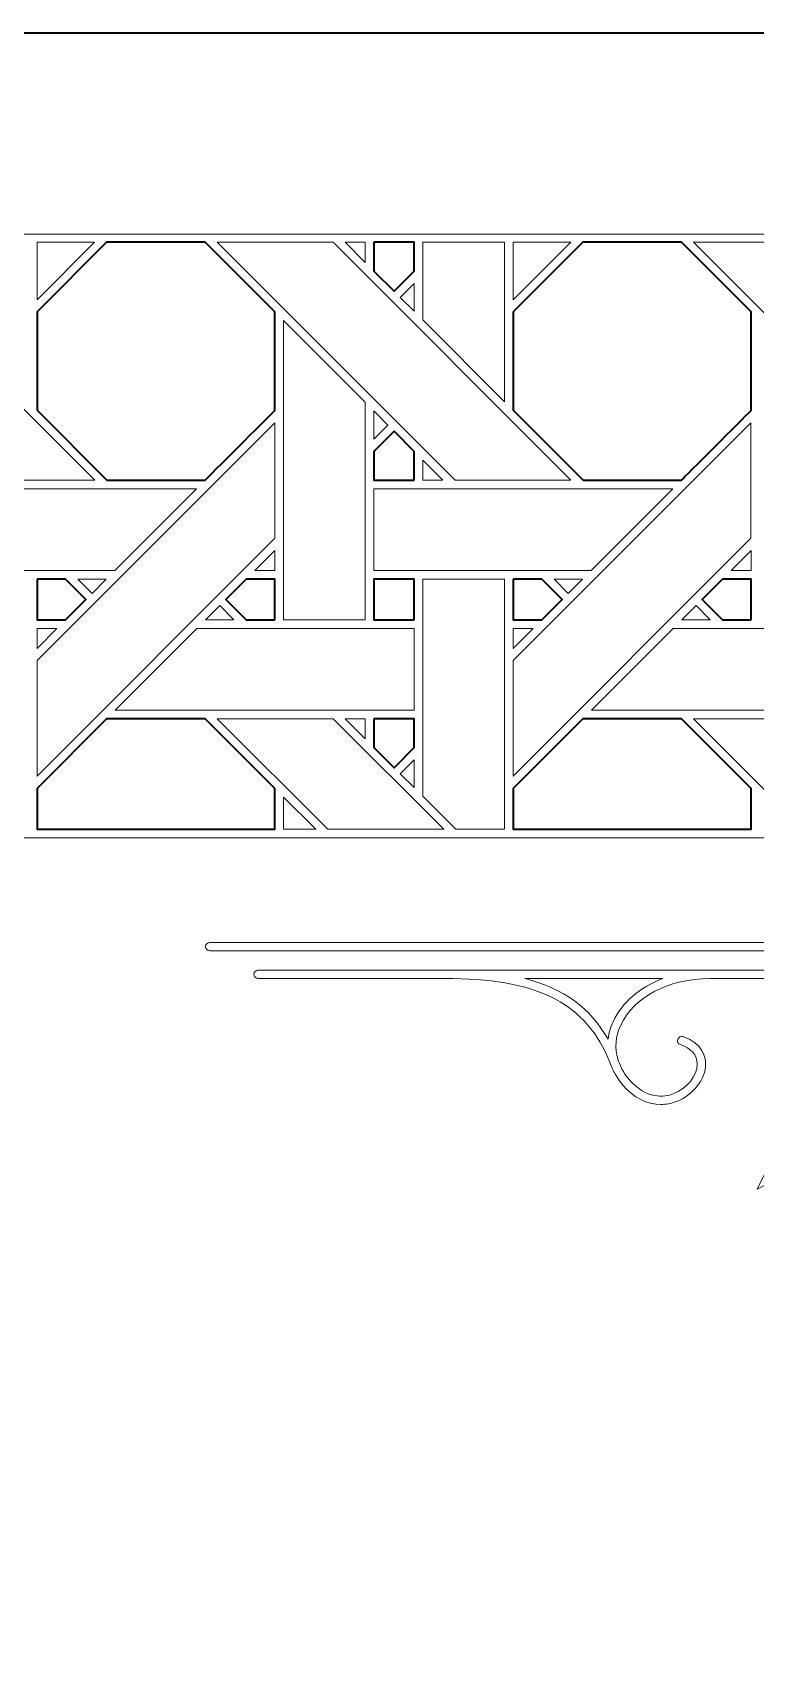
# Model space of a CAD drawing. Header units: inches. Extents: x 5.4 to 19.4, y 5.6 to 22.8.
# Drawn here: x 15.932 to 17.372, y 9.34 to 12.595 of the extents above; entities that cross this region are included whole.
import ezdxf

# ---------------------------------------------------------------- set-up
doc = ezdxf.new("R2010")
doc.units = ezdxf.units.IN
doc.header["$MEASUREMENT"] = 0
doc.layers.add('Design', color=7, linetype='Continuous', lineweight=0)

msp = doc.modelspace()

# ---------------------------------------------------------------- linework, layer by layer
at = {"layer": 'Design', "color": 1, "lineweight": 35, "true_color": 0xff0000}
for points, knots in [([(5.3829, 12.5948), (5.3829, 12.5948), (5.3829, 5.5948), (5.3829, 5.5948), (5.3829, 5.5948), (19.3829, 5.5948), (19.3829, 5.5948), (19.3829, 5.5948), (19.3829, 12.5948), (19.3829, 12.5948), (19.3829, 12.5948), (5.3829, 12.5948), (5.3829, 12.5948)], [0, 0, 0, 0, 1, 1, 1, 2, 2, 2, 3, 3, 3, 4, 4, 4, 4]), ([(15.941, 12.0386), (15.941, 12.0386), (16.0797, 12.1773), (16.0797, 12.1773), (16.0797, 12.1773), (16.2759, 12.1773), (16.2759, 12.1773), (16.2759, 12.1773), (16.4146, 12.0386), (16.4146, 12.0386), (16.4146, 12.0386), (16.4146, 11.8424), (16.4146, 11.8424), (16.3968, 11.8244), (16.2849, 11.7127), (16.2759, 11.7037), (16.2759, 11.7037), (16.0802, 11.7037), (16.0802, 11.7037), (16.0802, 11.7037), (15.941, 11.8429), (15.941, 11.8429), (15.941, 11.8429), (15.941, 12.0386), (15.941, 12.0386)], [0, 0, 0, 0, 1, 1, 1, 2, 2, 2, 3, 3, 3, 4, 4, 4, 5, 5, 5, 6, 6, 6, 7, 7, 7, 8, 8, 8, 8]), ([(16.6118, 12.1773), (16.6118, 12.1773), (16.6921, 12.1773), (16.6921, 12.1773), (16.6921, 12.1773), (16.6921, 12.1197), (16.6921, 12.1197), (16.6921, 12.1197), (16.6522, 12.0798), (16.6522, 12.0798), (16.6522, 12.0798), (16.6118, 12.1201), (16.6118, 12.1201), (16.6118, 12.1201), (16.6118, 12.1773), (16.6118, 12.1773)], [0, 0, 0, 0, 1, 1, 1, 2, 2, 2, 3, 3, 3, 4, 4, 4, 5, 5, 5, 5]), ([(16.8897, 12.0386), (16.8897, 12.0386), (17.0284, 12.1773), (17.0284, 12.1773), (17.0284, 12.1773), (17.2246, 12.1773), (17.2246, 12.1773), (17.2246, 12.1773), (17.3634, 12.0386), (17.3634, 12.0386), (17.3634, 12.0386), (17.3634, 11.8424), (17.3634, 11.8424), (17.3456, 11.8244), (17.2336, 11.7127), (17.2247, 11.7037), (17.2247, 11.7037), (17.0289, 11.7037), (17.0289, 11.7037), (17.0289, 11.7037), (16.8897, 11.8429), (16.8897, 11.8429), (16.8897, 11.8429), (16.8897, 12.0386), (16.8897, 12.0386)], [0, 0, 0, 0, 1, 1, 1, 2, 2, 2, 3, 3, 3, 4, 4, 4, 5, 5, 5, 6, 6, 6, 7, 7, 7, 8, 8, 8, 8]), ([(16.6925, 11.7034), (16.6925, 11.7034), (16.6118, 11.7034), (16.6118, 11.7034), (16.6118, 11.7034), (16.6118, 11.7607), (16.6118, 11.7607), (16.6118, 11.7607), (16.6522, 11.801), (16.6522, 11.801), (16.6522, 11.801), (16.6925, 11.7607), (16.6925, 11.7607), (16.6925, 11.7607), (16.6925, 11.7034), (16.6925, 11.7034)], [0, 0, 0, 0, 1, 1, 1, 2, 2, 2, 3, 3, 3, 4, 4, 4, 5, 5, 5, 5]), ([(15.941, 11.5064), (15.941, 11.5064), (15.998, 11.5064), (15.998, 11.5064), (16.0032, 11.5013), (16.0339, 11.4705), (16.0384, 11.4661), (16.0384, 11.4661), (15.9979, 11.4257), (15.9979, 11.4257), (15.9979, 11.4257), (15.941, 11.4257), (15.941, 11.4257), (15.941, 11.4257), (15.941, 11.5064), (15.941, 11.5064)], [0, 0, 0, 0, 1, 1, 1, 2, 2, 2, 3, 3, 3, 4, 4, 4, 5, 5, 5, 5]), ([(16.4146, 11.4256), (16.4146, 11.4256), (16.3575, 11.4256), (16.3575, 11.4256), (16.3575, 11.4256), (16.3172, 11.466), (16.3172, 11.466), (16.3172, 11.466), (16.3576, 11.5064), (16.3576, 11.5064), (16.3576, 11.5064), (16.4146, 11.5064), (16.4146, 11.5064), (16.4146, 11.5064), (16.4146, 11.4256), (16.4146, 11.4256)], [0, 0, 0, 0, 1, 1, 1, 2, 2, 2, 3, 3, 3, 4, 4, 4, 5, 5, 5, 5]), ([(16.6921, 11.4256), (16.6921, 11.4256), (16.6118, 11.4256), (16.6118, 11.4256), (16.6118, 11.4256), (16.6118, 11.5064), (16.6118, 11.5064), (16.6118, 11.5064), (16.6921, 11.5064), (16.6921, 11.5064), (16.6921, 11.5064), (16.6921, 11.4256), (16.6921, 11.4256)], [0, 0, 0, 0, 1, 1, 1, 2, 2, 2, 3, 3, 3, 4, 4, 4, 4]), ([(16.8897, 11.5064), (16.8897, 11.5064), (16.9468, 11.5064), (16.9468, 11.5064), (16.9519, 11.5013), (16.9827, 11.4705), (16.9871, 11.4661), (16.9871, 11.4661), (16.9467, 11.4257), (16.9467, 11.4257), (16.9467, 11.4257), (16.8897, 11.4257), (16.8897, 11.4257), (16.8897, 11.4257), (16.8897, 11.5064), (16.8897, 11.5064)], [0, 0, 0, 0, 1, 1, 1, 2, 2, 2, 3, 3, 3, 4, 4, 4, 5, 5, 5, 5]), ([(17.3634, 11.4256), (17.3634, 11.4256), (17.3063, 11.4256), (17.3063, 11.4256), (17.3063, 11.4256), (17.2659, 11.466), (17.2659, 11.466), (17.2659, 11.466), (17.3063, 11.5064), (17.3063, 11.5064), (17.3063, 11.5064), (17.3634, 11.5064), (17.3634, 11.5064), (17.3634, 11.5064), (17.3634, 11.4256), (17.3634, 11.4256)], [0, 0, 0, 0, 1, 1, 1, 2, 2, 2, 3, 3, 3, 4, 4, 4, 5, 5, 5, 5]), ([(16.0797, 11.2285), (16.0797, 11.2285), (16.2759, 11.2285), (16.2759, 11.2285), (16.2759, 11.2285), (16.4146, 11.0898), (16.4146, 11.0898), (16.4146, 11.0898), (16.4146, 11.0084), (16.4146, 11.0084), (16.4146, 11.0084), (15.941, 11.0084), (15.941, 11.0084), (15.941, 11.0084), (15.941, 11.0898), (15.941, 11.0898), (15.941, 11.0898), (16.0797, 11.2285), (16.0797, 11.2285)], [0, 0, 0, 0, 1, 1, 1, 2, 2, 2, 3, 3, 3, 4, 4, 4, 5, 5, 5, 6, 6, 6, 6]), ([(16.6118, 11.2286), (16.6118, 11.2286), (16.6921, 11.2286), (16.6921, 11.2286), (16.6921, 11.2286), (16.6921, 11.171), (16.6921, 11.171), (16.6921, 11.171), (16.6522, 11.131), (16.6522, 11.131), (16.6522, 11.131), (16.6118, 11.1714), (16.6118, 11.1714), (16.6118, 11.1714), (16.6118, 11.2286), (16.6118, 11.2286)], [0, 0, 0, 0, 1, 1, 1, 2, 2, 2, 3, 3, 3, 4, 4, 4, 5, 5, 5, 5]), ([(17.0284, 11.2285), (17.0284, 11.2285), (17.2246, 11.2285), (17.2246, 11.2285), (17.2246, 11.2285), (17.3634, 11.0898), (17.3634, 11.0898), (17.3634, 11.0898), (17.3634, 11.0084), (17.3634, 11.0084), (17.3634, 11.0084), (16.8897, 11.0084), (16.8897, 11.0084), (16.8897, 11.0084), (16.8897, 11.0898), (16.8897, 11.0898), (16.8897, 11.0898), (17.0284, 11.2285), (17.0284, 11.2285)], [0, 0, 0, 0, 1, 1, 1, 2, 2, 2, 3, 3, 3, 4, 4, 4, 5, 5, 5, 6, 6, 6, 6])]:
    msp.add_open_spline(points, degree=3, knots=knots, dxfattribs=at)
at = {"layer": 'Design'}
for points, knots in [([(5.8048, 12.1938), (5.8048, 12.1938), (5.8048, 5.9957), (5.8048, 5.9957), (5.8048, 5.9957), (18.9609, 5.9957), (18.9609, 5.9957), (18.9609, 5.9957), (18.9609, 12.1938), (18.9609, 12.1938), (18.9609, 12.1938), (5.8048, 12.1938), (5.8048, 12.1938)], [0, 0, 0, 0, 1, 1, 1, 2, 2, 2, 3, 3, 3, 4, 4, 4, 4]), ([(15.5823, 12.1773), (15.5823, 12.1773), (16.056, 11.7036), (16.056, 11.7036), (16.056, 11.7036), (15.8249, 11.7036), (15.8249, 11.7036), (15.8249, 11.7036), (15.3514, 12.1773), (15.3514, 12.1773), (15.3514, 12.1773), (15.5823, 12.1773), (15.5823, 12.1773)], [0, 0, 0, 0, 1, 1, 1, 2, 2, 2, 3, 3, 3, 4, 4, 4, 4]), ([(15.941, 12.1773), (15.941, 12.1773), (16.0553, 12.1773), (16.0553, 12.1773), (16.0553, 12.1773), (15.941, 12.0629), (15.941, 12.0629), (15.941, 12.0629), (15.941, 12.1773), (15.941, 12.1773)], [0, 0, 0, 0, 1, 1, 1, 2, 2, 2, 3, 3, 3, 3]), ([(16.2759, 12.1773), (16.2759, 12.1773), (16.4146, 12.0386), (16.4146, 12.0386), (16.4146, 12.0386), (16.4146, 11.8424), (16.4146, 11.8424), (16.3965, 11.8241), (16.2846, 11.7124), (16.2759, 11.7037), (16.2759, 11.7037), (16.0802, 11.7037), (16.0802, 11.7037), (16.0802, 11.7037), (15.941, 11.8429), (15.941, 11.8429), (15.941, 11.8429), (15.941, 12.0386), (15.941, 12.0386), (15.941, 12.0386), (16.0797, 12.1773), (16.0797, 12.1773), (16.0797, 12.1773), (16.2759, 12.1773), (16.2759, 12.1773)], [0, 0, 0, 0, 1, 1, 1, 2, 2, 2, 3, 3, 3, 4, 4, 4, 5, 5, 5, 6, 6, 6, 7, 7, 7, 8, 8, 8, 8]), ([(16.531, 12.1773), (16.531, 12.1773), (17.0047, 11.7036), (17.0047, 11.7036), (17.0047, 11.7036), (16.7737, 11.7036), (16.7737, 11.7036), (16.7737, 11.7036), (16.3001, 12.1773), (16.3001, 12.1773), (16.3001, 12.1773), (16.531, 12.1773), (16.531, 12.1773)], [0, 0, 0, 0, 1, 1, 1, 2, 2, 2, 3, 3, 3, 4, 4, 4, 4]), ([(16.5946, 12.1773), (16.5946, 12.1773), (16.5946, 12.1374), (16.5946, 12.1374), (16.5946, 12.1374), (16.5552, 12.1773), (16.5552, 12.1773), (16.5552, 12.1773), (16.5946, 12.1773), (16.5946, 12.1773)], [0, 0, 0, 0, 1, 1, 1, 2, 2, 2, 3, 3, 3, 3]), ([(16.6118, 12.1773), (16.6118, 12.1773), (16.6921, 12.1773), (16.6921, 12.1773), (16.6921, 12.1773), (16.6921, 12.1197), (16.6921, 12.1197), (16.6921, 12.1197), (16.6522, 12.0798), (16.6522, 12.0798), (16.6522, 12.0798), (16.6118, 12.1201), (16.6118, 12.1201), (16.6118, 12.1201), (16.6118, 12.1773), (16.6118, 12.1773)], [0, 0, 0, 0, 1, 1, 1, 2, 2, 2, 3, 3, 3, 4, 4, 4, 5, 5, 5, 5]), ([(16.7096, 12.1773), (16.7096, 12.1773), (16.8725, 12.1773), (16.8725, 12.1773), (16.8725, 12.1773), (16.8725, 11.86), (16.8725, 11.86), (16.8725, 11.86), (16.7096, 12.0229), (16.7096, 12.0229), (16.7096, 12.0229), (16.7096, 12.1773), (16.7096, 12.1773)], [0, 0, 0, 0, 1, 1, 1, 2, 2, 2, 3, 3, 3, 4, 4, 4, 4]), ([(16.8897, 12.1773), (16.8897, 12.1773), (17.0041, 12.1773), (17.0041, 12.1773), (17.0041, 12.1773), (16.8897, 12.0629), (16.8897, 12.0629), (16.8897, 12.0629), (16.8897, 12.1773), (16.8897, 12.1773)], [0, 0, 0, 0, 1, 1, 1, 2, 2, 2, 3, 3, 3, 3]), ([(17.2246, 12.1773), (17.2246, 12.1773), (17.3634, 12.0386), (17.3634, 12.0386), (17.3634, 12.0386), (17.3634, 11.8424), (17.3634, 11.8424), (17.3452, 11.8241), (17.2334, 11.7124), (17.2247, 11.7037), (17.2247, 11.7037), (17.0289, 11.7037), (17.0289, 11.7037), (17.0289, 11.7037), (16.8897, 11.8429), (16.8897, 11.8429), (16.8897, 11.8429), (16.8897, 12.0386), (16.8897, 12.0386), (16.8897, 12.0386), (17.0284, 12.1773), (17.0284, 12.1773), (17.0284, 12.1773), (17.2246, 12.1773), (17.2246, 12.1773)], [0, 0, 0, 0, 1, 1, 1, 2, 2, 2, 3, 3, 3, 4, 4, 4, 5, 5, 5, 6, 6, 6, 7, 7, 7, 8, 8, 8, 8]), ([(17.4798, 12.1773), (17.4798, 12.1773), (17.9534, 11.7036), (17.9534, 11.7036), (17.9534, 11.7036), (17.7224, 11.7036), (17.7224, 11.7036), (17.7224, 11.7036), (17.2488, 12.1773), (17.2488, 12.1773), (17.2488, 12.1773), (17.4798, 12.1773), (17.4798, 12.1773)], [0, 0, 0, 0, 1, 1, 1, 2, 2, 2, 3, 3, 3, 4, 4, 4, 4]), ([(16.6921, 12.0954), (16.6921, 12.0954), (16.6921, 12.0403), (16.6921, 12.0403), (16.6921, 12.0403), (16.6643, 12.0676), (16.6643, 12.0676), (16.6643, 12.0676), (16.6921, 12.0954), (16.6921, 12.0954)], [0, 0, 0, 0, 1, 1, 1, 2, 2, 2, 3, 3, 3, 3]), ([(16.4317, 11.4256), (16.4317, 11.4256), (16.4317, 12.0215), (16.4317, 12.0215), (16.4317, 12.0215), (16.5945, 11.8593), (16.5945, 11.8593), (16.5945, 11.8593), (16.5945, 11.4256), (16.5945, 11.4256), (16.5945, 11.4256), (16.4317, 11.4256), (16.4317, 11.4256)], [0, 0, 0, 0, 1, 1, 1, 2, 2, 2, 3, 3, 3, 4, 4, 4, 4]), ([(16.4146, 11.5879), (16.4146, 11.5879), (15.941, 11.1142), (15.941, 11.1142), (15.941, 11.1142), (15.941, 11.3443), (15.941, 11.3443), (15.941, 11.3443), (16.4146, 11.8179), (16.4146, 11.8179), (16.4146, 11.8179), (16.4146, 11.5879), (16.4146, 11.5879)], [0, 0, 0, 0, 1, 1, 1, 2, 2, 2, 3, 3, 3, 4, 4, 4, 4]), ([(16.6118, 11.7851), (16.6118, 11.7851), (16.6118, 11.8418), (16.6118, 11.8418), (16.6118, 11.8418), (16.64, 11.8132), (16.64, 11.8132), (16.64, 11.8132), (16.6118, 11.7851), (16.6118, 11.7851)], [0, 0, 0, 0, 1, 1, 1, 2, 2, 2, 3, 3, 3, 3]), ([(17.3633, 11.5879), (17.3633, 11.5879), (16.8897, 11.1142), (16.8897, 11.1142), (16.8897, 11.1142), (16.8897, 11.3443), (16.8897, 11.3443), (16.8897, 11.3443), (17.3633, 11.8179), (17.3633, 11.8179), (17.3633, 11.8179), (17.3633, 11.5879), (17.3633, 11.5879)], [0, 0, 0, 0, 1, 1, 1, 2, 2, 2, 3, 3, 3, 4, 4, 4, 4]), ([(16.6925, 11.7034), (16.6925, 11.7034), (16.6118, 11.7034), (16.6118, 11.7034), (16.6118, 11.7034), (16.6118, 11.7607), (16.6118, 11.7607), (16.6118, 11.7607), (16.6522, 11.801), (16.6522, 11.801), (16.6522, 11.801), (16.6925, 11.7607), (16.6925, 11.7607), (16.6925, 11.7607), (16.6925, 11.7034), (16.6925, 11.7034)], [0, 0, 0, 0, 1, 1, 1, 2, 2, 2, 3, 3, 3, 4, 4, 4, 5, 5, 5, 5]), ([(16.7097, 11.7036), (16.7097, 11.7036), (16.7097, 11.7434), (16.7097, 11.7434), (16.7097, 11.7434), (16.7495, 11.7036), (16.7495, 11.7036), (16.7495, 11.7036), (16.7097, 11.7036), (16.7097, 11.7036)], [0, 0, 0, 0, 1, 1, 1, 2, 2, 2, 3, 3, 3, 3]), ([(16.2588, 11.6864), (16.2588, 11.6864), (16.0961, 11.5237), (16.0961, 11.5237), (16.0961, 11.5237), (15.6631, 11.5237), (15.6631, 11.5237), (15.6631, 11.5237), (15.6631, 11.6864), (15.6631, 11.6864), (15.6631, 11.6864), (16.2588, 11.6864), (16.2588, 11.6864)], [0, 0, 0, 0, 1, 1, 1, 2, 2, 2, 3, 3, 3, 4, 4, 4, 4]), ([(17.2075, 11.6864), (17.2075, 11.6864), (17.0448, 11.5237), (17.0448, 11.5237), (17.0448, 11.5237), (16.6118, 11.5237), (16.6118, 11.5237), (16.6118, 11.5237), (16.6118, 11.6864), (16.6118, 11.6864), (16.6118, 11.6864), (17.2075, 11.6864), (17.2075, 11.6864)], [0, 0, 0, 0, 1, 1, 1, 2, 2, 2, 3, 3, 3, 4, 4, 4, 4]), ([(16.3748, 11.5237), (16.3748, 11.5237), (16.4146, 11.5635), (16.4146, 11.5635), (16.4146, 11.5635), (16.4146, 11.5237), (16.4146, 11.5237), (16.4146, 11.5237), (16.3748, 11.5237), (16.3748, 11.5237)], [0, 0, 0, 0, 1, 1, 1, 2, 2, 2, 3, 3, 3, 3]), ([(17.3634, 11.5237), (17.3634, 11.5237), (17.3236, 11.5237), (17.3236, 11.5237), (17.3236, 11.5237), (17.3634, 11.5635), (17.3634, 11.5635), (17.3634, 11.5635), (17.3634, 11.5237), (17.3634, 11.5237)], [0, 0, 0, 0, 1, 1, 1, 2, 2, 2, 3, 3, 3, 3]), ([(16.0384, 11.4661), (16.0384, 11.4661), (15.9979, 11.4257), (15.9979, 11.4257), (15.9979, 11.4257), (15.941, 11.4257), (15.941, 11.4257), (15.941, 11.4257), (15.941, 11.5064), (15.941, 11.5064), (15.941, 11.5064), (15.998, 11.5064), (15.998, 11.5064), (16.0036, 11.5009), (16.0384, 11.4661), (16.0384, 11.4661)], [0, 0, 0, 0, 1, 1, 1, 2, 2, 2, 3, 3, 3, 4, 4, 4, 5, 5, 5, 5]), ([(16.0224, 11.5064), (16.0224, 11.5064), (16.0788, 11.5064), (16.0788, 11.5064), (16.0788, 11.5064), (16.0506, 11.4782), (16.0506, 11.4782), (16.0506, 11.4782), (16.0224, 11.5064), (16.0224, 11.5064)], [0, 0, 0, 0, 1, 1, 1, 2, 2, 2, 3, 3, 3, 3]), ([(16.4146, 11.4256), (16.4146, 11.4256), (16.3575, 11.4256), (16.3575, 11.4256), (16.3575, 11.4256), (16.3172, 11.466), (16.3172, 11.466), (16.3172, 11.466), (16.3576, 11.5064), (16.3576, 11.5064), (16.3576, 11.5064), (16.4146, 11.5064), (16.4146, 11.5064), (16.4146, 11.5064), (16.4146, 11.4256), (16.4146, 11.4256)], [0, 0, 0, 0, 1, 1, 1, 2, 2, 2, 3, 3, 3, 4, 4, 4, 5, 5, 5, 5]), ([(16.6118, 11.4256), (16.6118, 11.4256), (16.6118, 11.5064), (16.6118, 11.5064), (16.6118, 11.5064), (16.6921, 11.5064), (16.6921, 11.5064), (16.6921, 11.5064), (16.6921, 11.4256), (16.6921, 11.4256), (16.6921, 11.4256), (16.6118, 11.4256), (16.6118, 11.4256)], [0, 0, 0, 0, 1, 1, 1, 2, 2, 2, 3, 3, 3, 4, 4, 4, 4]), ([(16.7096, 11.0742), (16.7096, 11.0742), (16.7096, 11.5064), (16.7096, 11.5064), (16.7096, 11.5064), (16.8725, 11.5064), (16.8725, 11.5064), (16.8725, 11.5064), (16.8725, 11.0084), (16.8725, 11.0084), (16.8725, 11.0084), (16.7754, 11.0084), (16.7754, 11.0084), (16.7754, 11.0084), (16.7096, 11.0742), (16.7096, 11.0742)], [0, 0, 0, 0, 1, 1, 1, 2, 2, 2, 3, 3, 3, 4, 4, 4, 5, 5, 5, 5]), ([(16.9724, 11.4807), (16.9724, 11.4807), (16.9871, 11.4661), (16.9871, 11.4661), (16.9871, 11.4661), (16.9467, 11.4257), (16.9467, 11.4257), (16.9467, 11.4257), (16.8897, 11.4257), (16.8897, 11.4257), (16.8897, 11.4257), (16.8897, 11.5064), (16.8897, 11.5064), (16.8897, 11.5064), (16.9468, 11.5064), (16.9468, 11.5064), (16.9524, 11.5009), (16.9628, 11.4904), (16.9724, 11.4807)], [0, 0, 0, 0, 1, 1, 1, 2, 2, 2, 3, 3, 3, 4, 4, 4, 5, 5, 5, 6, 6, 6, 6]), ([(16.9711, 11.5064), (16.9711, 11.5064), (17.0276, 11.5064), (17.0276, 11.5064), (17.0276, 11.5064), (16.9993, 11.4782), (16.9993, 11.4782), (16.9993, 11.4782), (16.9711, 11.5064), (16.9711, 11.5064)], [0, 0, 0, 0, 1, 1, 1, 2, 2, 2, 3, 3, 3, 3]), ([(17.3634, 11.4256), (17.3634, 11.4256), (17.3063, 11.4256), (17.3063, 11.4256), (17.3063, 11.4256), (17.2659, 11.466), (17.2659, 11.466), (17.2659, 11.466), (17.3063, 11.5064), (17.3063, 11.5064), (17.3063, 11.5064), (17.3634, 11.5064), (17.3634, 11.5064), (17.3634, 11.5064), (17.3634, 11.4256), (17.3634, 11.4256)], [0, 0, 0, 0, 1, 1, 1, 2, 2, 2, 3, 3, 3, 4, 4, 4, 5, 5, 5, 5]), ([(16.2768, 11.4256), (16.2768, 11.4256), (16.305, 11.4539), (16.305, 11.4539), (16.305, 11.4539), (16.3333, 11.4256), (16.3333, 11.4256), (16.3333, 11.4256), (16.2768, 11.4256), (16.2768, 11.4256)], [0, 0, 0, 0, 1, 1, 1, 2, 2, 2, 3, 3, 3, 3]), ([(17.2255, 11.4256), (17.2255, 11.4256), (17.2538, 11.4539), (17.2538, 11.4539), (17.2538, 11.4539), (17.282, 11.4256), (17.282, 11.4256), (17.282, 11.4256), (17.2255, 11.4256), (17.2255, 11.4256)], [0, 0, 0, 0, 1, 1, 1, 2, 2, 2, 3, 3, 3, 3]), ([(15.9808, 11.4085), (15.9808, 11.4085), (15.941, 11.3687), (15.941, 11.3687), (15.941, 11.3687), (15.941, 11.4085), (15.941, 11.4085), (15.941, 11.4085), (15.9808, 11.4085), (15.9808, 11.4085)], [0, 0, 0, 0, 1, 1, 1, 2, 2, 2, 3, 3, 3, 3]), ([(16.6921, 11.4085), (16.6921, 11.4085), (16.6921, 11.2457), (16.6921, 11.2457), (16.6921, 11.2457), (16.0968, 11.2457), (16.0968, 11.2457), (16.0968, 11.2457), (16.2596, 11.4085), (16.2596, 11.4085), (16.2596, 11.4085), (16.6921, 11.4085), (16.6921, 11.4085)], [0, 0, 0, 0, 1, 1, 1, 2, 2, 2, 3, 3, 3, 4, 4, 4, 4]), ([(16.9295, 11.4085), (16.9295, 11.4085), (16.8897, 11.3687), (16.8897, 11.3687), (16.8897, 11.3687), (16.8897, 11.4085), (16.8897, 11.4085), (16.8897, 11.4085), (16.9295, 11.4085), (16.9295, 11.4085)], [0, 0, 0, 0, 1, 1, 1, 2, 2, 2, 3, 3, 3, 3]), ([(17.6408, 11.4085), (17.6408, 11.4085), (17.6408, 11.2457), (17.6408, 11.2457), (17.6408, 11.2457), (17.0455, 11.2457), (17.0455, 11.2457), (17.0455, 11.2457), (17.2084, 11.4085), (17.2084, 11.4085), (17.2084, 11.4085), (17.6408, 11.4085), (17.6408, 11.4085)], [0, 0, 0, 0, 1, 1, 1, 2, 2, 2, 3, 3, 3, 4, 4, 4, 4]), ([(16.4146, 11.0898), (16.4146, 11.0898), (16.4146, 11.0084), (16.4146, 11.0084), (16.4146, 11.0084), (15.941, 11.0084), (15.941, 11.0084), (15.941, 11.0084), (15.941, 11.0898), (15.941, 11.0898), (15.941, 11.0898), (16.0797, 11.2285), (16.0797, 11.2285), (16.0797, 11.2285), (16.2759, 11.2285), (16.2759, 11.2285), (16.2759, 11.2285), (16.4146, 11.0898), (16.4146, 11.0898)], [0, 0, 0, 0, 1, 1, 1, 2, 2, 2, 3, 3, 3, 4, 4, 4, 5, 5, 5, 6, 6, 6, 6]), ([(16.7512, 11.0084), (16.7512, 11.0084), (16.5202, 11.0084), (16.5202, 11.0084), (16.5202, 11.0084), (16.3001, 11.2285), (16.3001, 11.2285), (16.3001, 11.2285), (16.531, 11.2285), (16.531, 11.2285), (16.531, 11.2285), (16.7512, 11.0084), (16.7512, 11.0084)], [0, 0, 0, 0, 1, 1, 1, 2, 2, 2, 3, 3, 3, 4, 4, 4, 4]), ([(16.5552, 11.2285), (16.5552, 11.2285), (16.5946, 11.2285), (16.5946, 11.2285), (16.5946, 11.2285), (16.5946, 11.1887), (16.5946, 11.1887), (16.5946, 11.1887), (16.5552, 11.2285), (16.5552, 11.2285)], [0, 0, 0, 0, 1, 1, 1, 2, 2, 2, 3, 3, 3, 3]), ([(16.6522, 11.131), (16.6522, 11.131), (16.6118, 11.1714), (16.6118, 11.1714), (16.6118, 11.1714), (16.6118, 11.2286), (16.6118, 11.2286), (16.6118, 11.2286), (16.6921, 11.2286), (16.6921, 11.2286), (16.6921, 11.2286), (16.6921, 11.171), (16.6921, 11.171), (16.6921, 11.171), (16.6522, 11.131), (16.6522, 11.131)], [0, 0, 0, 0, 1, 1, 1, 2, 2, 2, 3, 3, 3, 4, 4, 4, 5, 5, 5, 5]), ([(17.3634, 11.0898), (17.3634, 11.0898), (17.3634, 11.0084), (17.3634, 11.0084), (17.3634, 11.0084), (16.8897, 11.0084), (16.8897, 11.0084), (16.8897, 11.0084), (16.8897, 11.0898), (16.8897, 11.0898), (16.8897, 11.0898), (17.0284, 11.2285), (17.0284, 11.2285), (17.0284, 11.2285), (17.2246, 11.2285), (17.2246, 11.2285), (17.2246, 11.2285), (17.3634, 11.0898), (17.3634, 11.0898)], [0, 0, 0, 0, 1, 1, 1, 2, 2, 2, 3, 3, 3, 4, 4, 4, 5, 5, 5, 6, 6, 6, 6]), ([(17.6999, 11.0084), (17.6999, 11.0084), (17.4689, 11.0084), (17.4689, 11.0084), (17.4689, 11.0084), (17.2488, 11.2285), (17.2488, 11.2285), (17.2488, 11.2285), (17.4798, 11.2285), (17.4798, 11.2285), (17.4798, 11.2285), (17.6999, 11.0084), (17.6999, 11.0084)], [0, 0, 0, 0, 1, 1, 1, 2, 2, 2, 3, 3, 3, 4, 4, 4, 4]), ([(16.6921, 11.1467), (16.6921, 11.1467), (16.6921, 11.0915), (16.6921, 11.0915), (16.6921, 11.0915), (16.6643, 11.1189), (16.6643, 11.1189), (16.6643, 11.1189), (16.6921, 11.1467), (16.6921, 11.1467)], [0, 0, 0, 0, 1, 1, 1, 2, 2, 2, 3, 3, 3, 3]), ([(16.4963, 11.0084), (16.4963, 11.0084), (16.4317, 11.0084), (16.4317, 11.0084), (16.4317, 11.0084), (16.4317, 11.0727), (16.4317, 11.0727), (16.4317, 11.0727), (16.4963, 11.0084), (16.4963, 11.0084)], [0, 0, 0, 0, 1, 1, 1, 2, 2, 2, 3, 3, 3, 3]), ([(6.6905, 7.1978), (6.6905, 7.1978), (6.6905, 10.9917), (6.6905, 10.9917), (6.6905, 10.9917), (18.0752, 10.9917), (18.0752, 10.9917), (18.0752, 10.9917), (18.0752, 7.1978), (18.0752, 7.1978), (18.0752, 7.1978), (6.6905, 7.1978), (6.6905, 7.1978)], [0, 0, 0, 0, 1, 1, 1, 2, 2, 2, 3, 3, 3, 4, 4, 4, 4]), ([(16.2768, 10.7748), (16.2768, 10.7702), (16.2805, 10.7664), (16.2851, 10.7664), (16.2851, 10.7664), (17.4987, 10.7664), (17.4987, 10.7664), (17.4987, 10.7664), (17.5494, 10.677), (17.5494, 10.677), (17.5494, 10.677), (17.4854, 10.677), (17.4854, 10.677), (17.4854, 10.677), (17.4344, 10.728), (17.4344, 10.728), (17.4344, 10.728), (16.3812, 10.728), (16.3812, 10.728), (16.3766, 10.728), (16.3729, 10.7242), (16.3729, 10.7196), (16.3729, 10.715), (16.3766, 10.7113), (16.3812, 10.7113), (16.3812, 10.7113), (16.7699, 10.7113), (16.7699, 10.7113), (16.9456, 10.708), (17.0341, 10.6603), (17.0823, 10.5449), (17.0841, 10.539), (17.0865, 10.5331), (17.0893, 10.5274), (17.0894, 10.5271), (17.0895, 10.5269), (17.0896, 10.5267), (17.0899, 10.5257), (17.0905, 10.5248), (17.0911, 10.5241), (17.0956, 10.5157), (17.1009, 10.5075), (17.1075, 10.4997), (17.1296, 10.4739), (17.1563, 10.4604), (17.1837, 10.4604), (17.1939, 10.4604), (17.2042, 10.4623), (17.2144, 10.4661), (17.248, 10.4787), (17.2731, 10.5111), (17.2728, 10.5415), (17.2726, 10.5559), (17.2667, 10.582), (17.2282, 10.5956), (17.2239, 10.5971), (17.2191, 10.5948), (17.2176, 10.5905), (17.216, 10.5861), (17.2183, 10.5814), (17.2226, 10.5798), (17.2444, 10.5722), (17.256, 10.5589), (17.2561, 10.5413), (17.2563, 10.5176), (17.2359, 10.4919), (17.2086, 10.4817), (17.1905, 10.4749), (17.1551, 10.4697), (17.1202, 10.5106), (17.1138, 10.518), (17.1087, 10.5258), (17.1047, 10.5338), (17.1025, 10.5397), (17.1002, 10.5452), (17.0979, 10.5508), (17.0915, 10.5727), (17.0933, 10.5956), (17.1037, 10.6182), (17.1297, 10.6747), (17.1997, 10.7113), (17.2819, 10.7113), (17.2819, 10.7113), (17.4275, 10.7113), (17.4275, 10.7113), (17.4275, 10.7113), (17.4785, 10.6603), (17.4785, 10.6603), (17.4785, 10.6603), (17.5409, 10.6603), (17.5409, 10.6603), (17.4966, 10.6315), (17.4774, 10.5685), (17.4547, 10.4938), (17.4381, 10.4392), (17.4192, 10.3772), (17.3872, 10.315), (17.3872, 10.315), (17.3754, 10.2919), (17.3754, 10.2919), (17.3754, 10.2919), (17.3985, 10.3038), (17.3985, 10.3038), (17.4607, 10.3357), (17.5226, 10.3546), (17.5773, 10.3712), (17.652, 10.3939), (17.715, 10.4131), (17.7438, 10.4574), (17.7438, 10.4574), (17.7438, 10.395), (17.7438, 10.395), (17.7438, 10.395), (17.7948, 10.3441), (17.7948, 10.3441), (17.7948, 10.3441), (17.7948, 10.1984), (17.7948, 10.1984), (17.7948, 10.1162), (17.7582, 10.0462), (17.7017, 10.0202), (17.6791, 10.0098), (17.6561, 10.008), (17.6343, 10.0144), (17.6287, 10.0167), (17.6232, 10.019), (17.6173, 10.0212), (17.6093, 10.0252), (17.6015, 10.0303), (17.5941, 10.0367), (17.5532, 10.0716), (17.5584, 10.1071), (17.5652, 10.1251), (17.5754, 10.1524), (17.6013, 10.1735), (17.6248, 10.1726), (17.6423, 10.1725), (17.6557, 10.1609), (17.6633, 10.1392), (17.6649, 10.1348), (17.6697, 10.1326), (17.674, 10.1341), (17.6783, 10.1356), (17.6806, 10.1404), (17.6791, 10.1447), (17.6655, 10.1832), (17.6394, 10.1892), (17.625, 10.1893), (17.625, 10.1893), (17.6245, 10.1893), (17.6245, 10.1893), (17.5942, 10.1893), (17.5621, 10.1643), (17.5496, 10.1309), (17.5355, 10.0933), (17.5477, 10.0544), (17.5832, 10.024), (17.5971, 10.0121), (17.6122, 10.0038), (17.6279, 9.999), (17.7438, 9.9507), (17.7915, 9.862), (17.7948, 9.6859), (17.7948, 9.6859), (17.7948, 9.2977), (17.7948, 9.2977), (17.7948, 9.2931), (17.7985, 9.2894), (17.8031, 9.2894), (17.8077, 9.2894), (17.8114, 9.2931), (17.8114, 9.2977), (17.8114, 9.2977), (17.8114, 10.351), (17.8114, 10.351), (17.8114, 10.351), (17.7605, 10.4019), (17.7605, 10.4019), (17.7605, 10.4019), (17.7605, 10.4659), (17.7605, 10.4659), (17.7605, 10.4659), (17.8499, 10.4152), (17.8499, 10.4152), (17.8499, 10.4152), (17.8499, 9.2016), (17.8499, 9.2016), (17.8499, 9.197), (17.8537, 9.1933), (17.8583, 9.1933), (17.8629, 9.1933), (17.8666, 9.197), (17.8666, 9.2016), (17.8666, 9.2016), (17.8666, 10.7831), (17.8666, 10.7831), (17.8666, 10.7831), (16.2851, 10.7831), (16.2851, 10.7831), (16.2805, 10.7831), (16.2768, 10.7794), (16.2768, 10.7748)], [0, 0, 0, 0, 1, 1, 1, 2, 2, 2, 3, 3, 3, 4, 4, 4, 5, 5, 5, 6, 6, 6, 7, 7, 7, 8, 8, 8, 9, 9, 9, 10, 10, 10, 11, 11, 11, 12, 12, 12, 13, 13, 13, 14, 14, 14, 15, 15, 15, 16, 16, 16, 17, 17, 17, 18, 18, 18, 19, 19, 19, 20, 20, 20, 21, 21, 21, 22, 22, 22, 23, 23, 23, 24, 24, 24, 25, 25, 25, 26, 26, 26, 27, 27, 27, 28, 28, 28, 29, 29, 29, 30, 30, 30, 31, 31, 31, 32, 32, 32, 33, 33, 33, 34, 34, 34, 35, 35, 35, 36, 36, 36, 37, 37, 37, 38, 38, 38, 39, 39, 39, 40, 40, 40, 41, 41, 41, 42, 42, 42, 43, 43, 43, 44, 44, 44, 45, 45, 45, 46, 46, 46, 47, 47, 47, 48, 48, 48, 49, 49, 49, 50, 50, 50, 51, 51, 51, 52, 52, 52, 53, 53, 53, 54, 54, 54, 55, 55, 55, 56, 56, 56, 57, 57, 57, 58, 58, 58, 59, 59, 59, 60, 60, 60, 61, 61, 61, 62, 62, 62, 63, 63, 63, 64, 64, 64, 65, 65, 65, 66, 66, 66, 67, 67, 67, 67]), ([(17.0885, 10.6251), (17.0833, 10.6137), (17.0801, 10.602), (17.0786, 10.5904), (17.0428, 10.6528), (16.9907, 10.6914), (16.9126, 10.7113), (16.9126, 10.7113), (17.1878, 10.7113), (17.1878, 10.7113), (17.1421, 10.6939), (17.1063, 10.6638), (17.0885, 10.6251)], [0, 0, 0, 0, 1, 1, 1, 2, 2, 2, 3, 3, 3, 4, 4, 4, 4])]:
    msp.add_open_spline(points, degree=3, knots=knots, dxfattribs=at)

doc.saveas('drawing.dxf')
